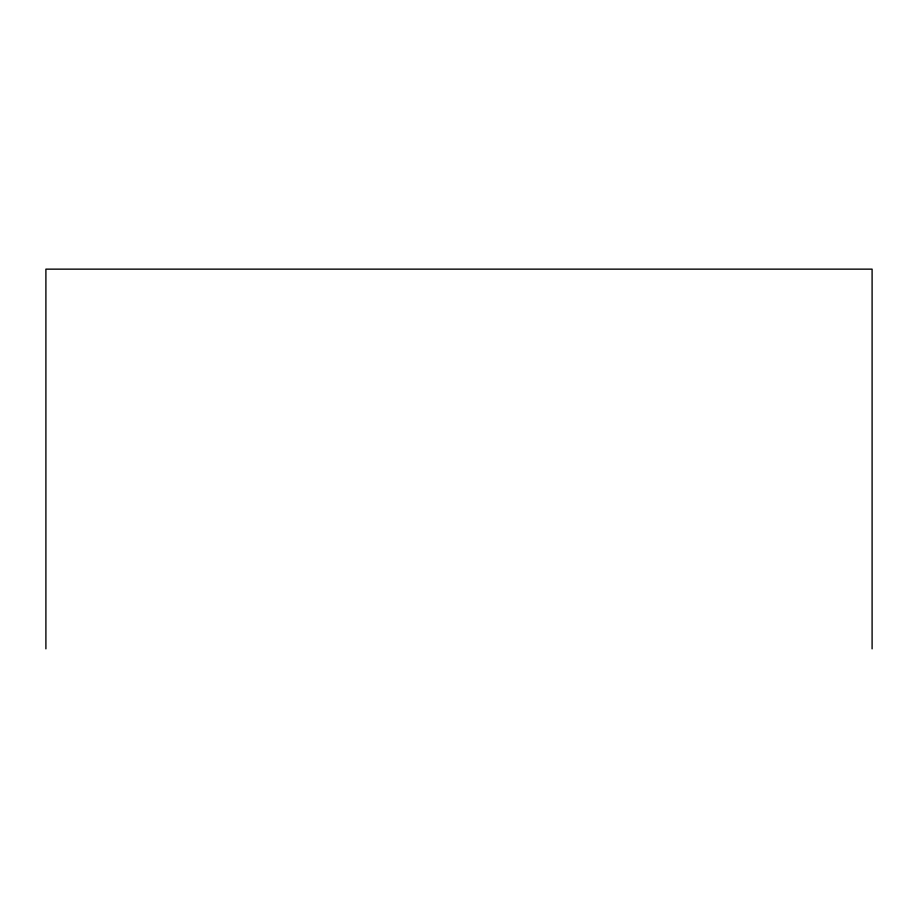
<?xml version="1.0" encoding="UTF-8"?>
<svg xmlns="http://www.w3.org/2000/svg" width="918" height="918" viewBox="0 0 918 918"><rect width="100%" height="100%" fill="white"/><g stroke="black" fill="none" stroke-linecap="round" stroke-linejoin="round"><path stroke-width="1.38" d="M872.1 648.854L872.1 269.146L45.9 269.146L45.9 648.854"/></g></svg>
